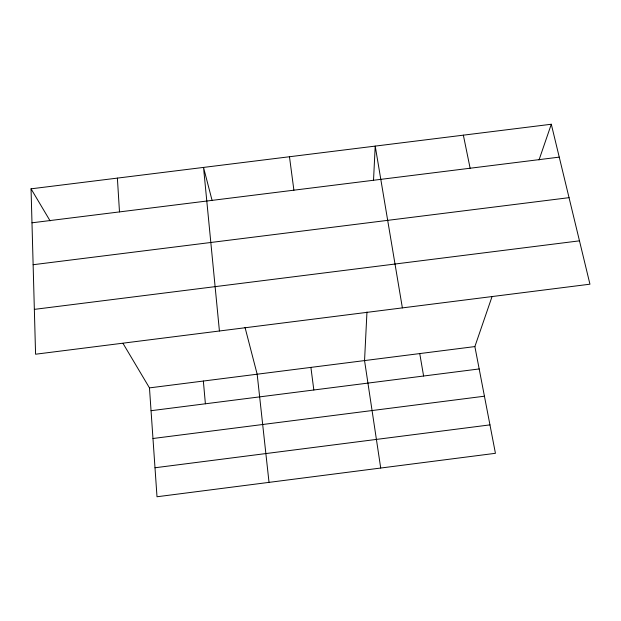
<?xml version="1.0" encoding="UTF-8"?>
<svg xmlns="http://www.w3.org/2000/svg" width="621" height="621" viewBox="0 0 621 621"><rect width="100%" height="100%" fill="white"/><g stroke="black" fill="none" stroke-linecap="round" stroke-linejoin="round"><path stroke-width="0.93" d="M366.964 311.975L364.55 360.584L380.712 468.032M373.508 180.517L375.216 146.098L402.377 307.884M123.051 343.467L149.467 387.884L157.004 496.753L495.434 453.307L474.871 346.58L491.956 296.869M539.02 159.97L551.301 124.247L31.05 188.823L35.576 354.218L589.95 284.193L551.301 124.247M149.467 387.884L474.871 346.58M151.05 410.698L479.179 368.944M152.976 438.504L484.434 396.206M155.002 467.76L489.961 424.88M33.13 264.717L569.038 197.664M34.349 309.374L579.471 240.839M31.982 222.807L559.249 157.129M31.05 188.823L50.115 220.874M212.134 200.614L203.525 167.414L219.423 330.993M245.016 327.376L257.164 374.215L269.025 482.37M463.359 135.161L470.128 168.229M419.749 353.574L423.6 376.015M289.471 156.748L293.896 190.181M310.896 367.391L313.83 389.98M203.354 381.046L205.388 403.782M117.385 178.103L119.488 211.908"/></g></svg>
